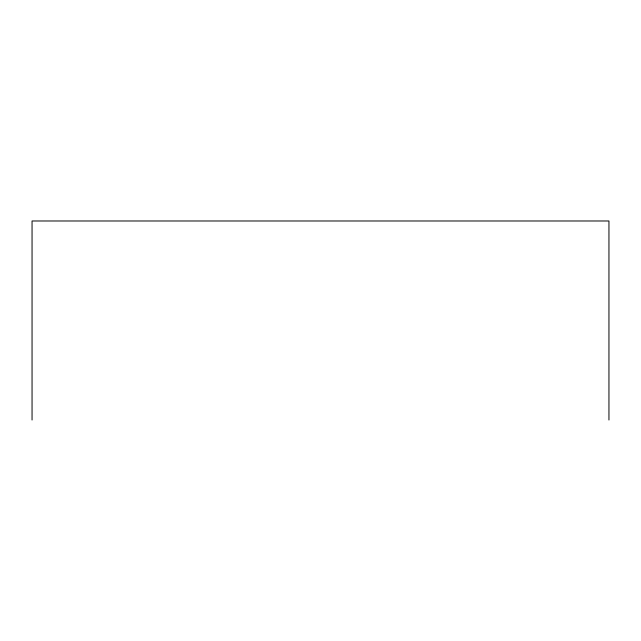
<?xml version="1.0" encoding="UTF-8"?>
<svg xmlns="http://www.w3.org/2000/svg" width="641" height="641" viewBox="0 0 641 641"><rect width="100%" height="100%" fill="white"/><g stroke="black" fill="none" stroke-linecap="round" stroke-linejoin="round"><path stroke-width="0.96" d="M608.95 420.015L608.95 220.985L32.05 220.985L32.05 420.015"/></g></svg>
